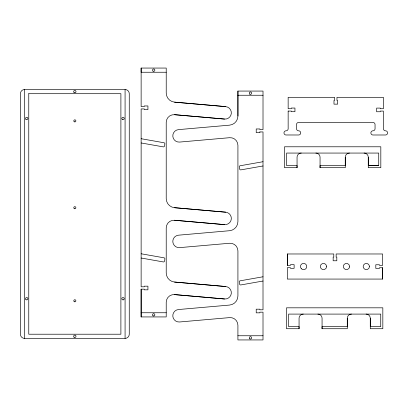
<?xml version="1.0" encoding="UTF-8"?>
<svg xmlns="http://www.w3.org/2000/svg" width="408" height="408" viewBox="0 0 408 408"><rect width="100%" height="100%" fill="white"/><g stroke="black" fill="none" stroke-linecap="round" stroke-linejoin="round"><path stroke-width="0.61" d="M24.582 338.395L24.587 89.52L125.083 89.52A4.182 4.182 0 0 1 129.265 93.702L129.26 334.213A4.182 4.182 0 0 1 125.078 338.395L24.582 338.395A4.182 4.182 0 0 1 20.4 334.213L20.405 93.702A4.182 4.182 0 0 1 24.587 89.52M125.078 338.395L125.083 89.52M141.132 316.934L141.132 289.155L144.269 289.155L144.269 289.833L147.925 289.833L147.925 286.176L144.269 286.176L144.269 286.804L141.132 286.804L141.132 108.936L144.269 108.936L144.269 109.614L147.925 109.614L147.925 105.958L144.269 105.958L144.269 106.585L141.132 106.585L141.132 68.059L166.224 68.059L166.224 93.024A9.165 9.165 0 0 0 174.588 102.153L225.634 106.616A6.248 6.248 0 0 1 231.316 113.388A6.248 6.248 0 0 1 224.548 119.065L174.583 114.694A7.691 7.691 0 0 0 166.219 122.359L166.219 198.579A9.165 9.165 0 0 0 174.583 207.708L225.634 212.175A6.248 6.248 0 0 1 231.316 218.943A6.248 6.248 0 0 1 224.543 224.624L174.583 220.254A7.691 7.691 0 0 0 166.219 227.914L166.219 272.932A9.165 9.165 0 0 0 174.583 282.061L225.634 286.523A6.248 6.248 0 0 1 231.316 293.296A6.248 6.248 0 0 1 224.543 298.977L174.583 294.601A7.691 7.691 0 0 0 166.219 302.267L166.219 316.934L141.132 316.934L141.132 289.155M141.132 68.059L141.132 72.242L166.224 72.242M259.876 131.942L263.012 131.942L263.007 309.81L259.87 309.81L259.87 309.182L256.214 309.182L256.214 312.839L259.87 312.839L259.87 312.161L263.007 312.161L263.007 339.94L237.915 339.94L237.915 325.273A7.691 7.691 0 0 0 229.556 317.608L179.596 321.978A6.248 6.248 0 0 1 172.824 316.297A6.248 6.248 0 0 1 178.505 309.529L229.556 305.067A9.165 9.165 0 0 0 237.92 295.938L237.92 250.925A7.691 7.691 0 0 0 229.556 243.26L179.596 247.631A6.248 6.248 0 0 1 172.829 241.949A6.248 6.248 0 0 1 178.51 235.181L229.556 230.714A9.165 9.165 0 0 0 237.92 221.585L237.925 145.365A7.691 7.691 0 0 0 229.556 137.7L179.602 142.071A6.248 6.248 0 0 1 172.829 136.389A6.248 6.248 0 0 1 178.51 129.622L229.561 125.159A9.165 9.165 0 0 0 237.925 116.03L237.925 91.066L263.012 91.066L263.012 129.591L259.876 129.591L259.876 128.964L256.219 128.964L256.219 132.62L259.876 132.62L259.876 131.942M287.329 265.348L287.329 253.975L333.785 253.98L333.785 257.116L333.158 257.111L333.158 260.773L336.814 260.773L336.814 257.111L336.141 257.111L336.141 253.975L382.597 253.975L382.597 265.384L379.46 265.384L379.46 264.756L375.804 264.756L375.804 268.413L379.46 268.413L379.46 267.735L382.597 267.74L382.597 279.067L287.329 279.067L287.329 267.699L290.465 267.699L290.465 268.326L294.122 268.326L294.127 264.67L290.465 264.67L290.465 265.348L287.329 265.348L287.329 253.975M364.094 153.061A4.182 4.182 0 0 1 368.276 157.243L368.276 167.698L380.822 167.698L380.822 146.788L284.509 146.788L284.509 167.698L297.055 167.698L297.055 157.243A4.182 4.182 0 0 1 301.237 153.061M366.109 314.094A4.182 4.182 0 0 1 370.291 318.276L370.285 328.726L382.832 328.726L382.832 307.821L286.518 307.821L286.518 328.731L299.064 328.726L299.064 318.276A4.182 4.182 0 0 1 303.246 314.094M349.462 153.061A4.182 4.182 0 0 0 345.28 157.243L345.275 167.698L320.056 167.698L320.056 157.243A4.182 4.182 0 0 0 315.874 153.061M351.472 314.094A4.182 4.182 0 0 0 347.29 318.276L347.29 328.726L322.065 328.726L322.065 318.276A4.182 4.182 0 0 0 317.883 314.094M263.012 161.721L240.128 165.76A1.045 1.045 0 0 0 239.277 166.969L239.644 169.029A1.045 1.045 0 0 0 240.853 169.876L263.012 165.969M263.012 276.782L240.083 280.826A1.045 1.045 0 0 0 239.236 282.04L239.613 284.162A1.045 1.045 0 0 0 240.812 284.947L263.012 281.025M237.925 95.248L263.012 95.248M368.276 157.243L368.276 165.607L378.731 165.607L378.731 153.061L286.6 153.061L286.6 165.607L297.055 165.607L297.055 167.698M368.276 165.607L378.731 165.607M141.132 312.752L166.219 312.752M237.915 335.759L263.007 335.759M174.588 102.153L225.634 106.616M174.588 114.694L224.548 119.065M174.588 207.708L225.634 212.175M174.588 220.254L224.543 224.624M174.583 282.061L225.634 286.523M174.583 294.601L224.543 298.977M141.132 138.715L164.016 142.754A1.045 1.045 0 0 1 164.868 143.963L164.501 146.023A1.045 1.045 0 0 1 163.292 146.87L141.132 142.963M141.132 253.776L164.057 257.82A1.045 1.045 0 0 1 164.903 259.029L164.531 261.156A1.045 1.045 0 0 1 163.333 261.936L141.132 258.019M382.597 267.735L382.597 279.067M370.285 318.276L370.285 326.635L380.74 326.635L380.74 314.094L288.609 314.094L288.609 326.635L299.064 326.635L299.064 328.726M347.29 318.276L347.29 326.635L322.065 326.635L322.065 328.726M345.275 157.243L345.275 165.607L320.056 165.607L320.056 167.698M237.925 91.066L237.925 116.03M28.769 93.702L28.764 334.213L120.896 334.213L120.901 93.702L28.769 93.702M288.155 111.073L288.15 128.897A2.091 2.091 0 0 1 286.248 130.8L285.886 130.81A2.091 2.091 0 0 0 283.983 132.722L283.983 133.079A2.091 2.091 0 0 0 285.886 134.982L298.61 134.992A2.091 2.091 0 0 0 300.706 132.901A2.091 2.091 0 0 0 298.615 130.81A2.091 2.091 0 0 1 296.524 128.719L296.529 124.353A2.091 2.091 0 0 1 298.432 122.451L372.963 122.446A2.091 2.091 0 0 1 375.054 124.537L375.049 128.903A2.091 2.091 0 0 1 373.147 130.8L372.958 130.8A2.091 2.091 0 0 0 370.872 132.891A2.091 2.091 0 0 0 372.963 134.992L385.509 134.992A2.091 2.091 0 0 0 387.6 132.901A2.091 2.091 0 0 0 385.509 130.81A2.091 2.091 0 0 1 383.418 128.719L383.418 111.078L380.281 111.078L380.281 111.751L376.62 111.751L376.625 108.094L380.281 108.094L380.281 108.722L383.418 108.722L383.418 97.354L336.962 97.354L336.962 100.49L337.635 100.49L337.635 104.152L333.979 104.147L333.979 100.49L334.606 100.49L334.606 97.354L288.15 97.354L288.155 108.722L291.292 108.722L291.292 108.049L294.948 108.049L294.948 111.705L291.292 111.705L291.292 111.073L288.155 111.073M123.134 299.875L122.828 299.865A1.178 1.178 0 0 1 122.048 298.039A1.178 1.178 0 0 1 124.032 298.1A1.178 1.178 0 0 1 123.134 299.875M369.464 266.541L369.362 265.73A3.137 3.137 0 0 0 363.191 266.5L363.293 267.317A3.137 3.137 0 0 0 369.464 266.541M326.594 266.71L326.538 265.894A3.137 3.137 0 0 0 320.331 266.337L320.392 267.153A3.137 3.137 0 0 0 326.594 266.71M349.574 266.898L349.569 266.077A3.137 3.137 0 0 0 343.347 266.144L343.358 266.965A3.137 3.137 0 0 0 349.574 266.898M74.312 121.788A1.045 1.045 0 0 0 75.878 120.885A1.045 1.045 0 0 0 74.312 119.978A1.045 1.045 0 0 0 74.312 121.788M74.307 208.621A1.045 1.045 0 0 0 75.878 207.718A1.045 1.045 0 0 0 74.307 206.81A1.045 1.045 0 0 0 74.307 208.621M74.307 301.696A1.045 1.045 0 0 0 75.873 300.793A1.045 1.045 0 0 0 74.307 299.885A1.045 1.045 0 0 0 74.307 301.696M74.083 337.217A1.178 1.178 0 0 0 75.99 336.493A1.178 1.178 0 0 0 74.414 335.203A1.178 1.178 0 0 0 74.083 337.217M74.088 92.519A1.178 1.178 0 0 0 75.995 91.8A1.178 1.178 0 0 0 74.419 90.51A1.178 1.178 0 0 0 74.088 92.519M25.964 299.625A1.178 1.178 0 0 0 27.872 298.906A1.178 1.178 0 0 0 26.296 297.616A1.178 1.178 0 0 0 25.964 299.625M122.278 119.391A1.178 1.178 0 0 0 124.185 118.672A1.178 1.178 0 0 0 122.609 117.382A1.178 1.178 0 0 0 122.278 119.391M25.969 119.386A1.178 1.178 0 0 0 27.872 118.667A1.178 1.178 0 0 0 26.296 117.377A1.178 1.178 0 0 0 25.969 119.386M249.875 338.87A1.178 1.178 0 0 0 251.639 337.85A1.178 1.178 0 0 0 249.875 336.835A1.178 1.178 0 0 0 249.875 338.87M249.88 94.177A1.178 1.178 0 0 0 251.644 93.157A1.178 1.178 0 0 0 249.88 92.137A1.178 1.178 0 0 0 249.88 94.177M301.379 268.739A3.137 3.137 0 0 0 306.627 267.332A3.137 3.137 0 0 0 302.787 263.491A3.137 3.137 0 0 0 301.379 268.739M153.087 315.863A1.178 1.178 0 0 0 154.851 314.843A1.178 1.178 0 0 0 153.087 313.823A1.178 1.178 0 0 0 153.087 315.863M153.092 71.165A1.178 1.178 0 0 0 154.851 70.151A1.178 1.178 0 0 0 153.092 69.131A1.178 1.178 0 0 0 153.092 71.165"/></g></svg>
